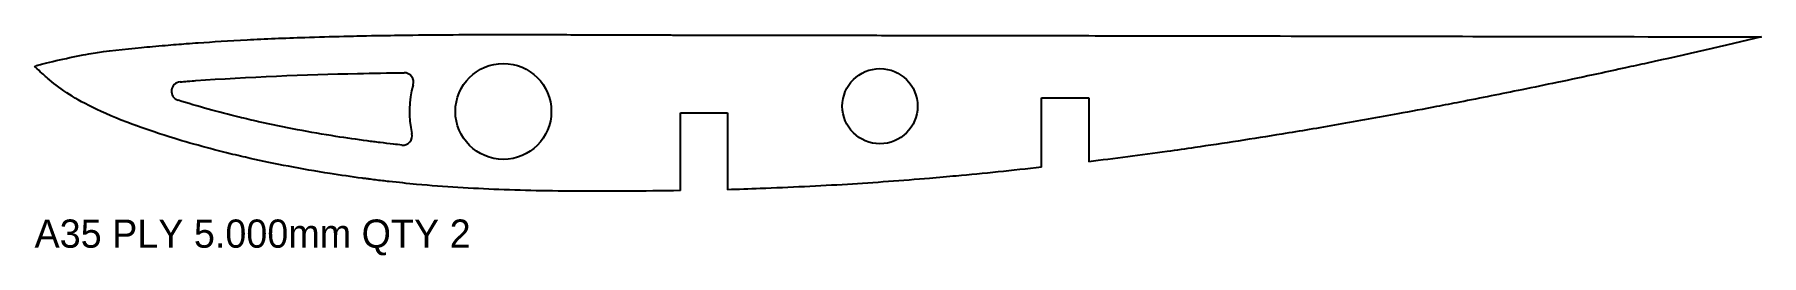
# Model space of a CAD drawing. Header units: millimetres. Extents: x 0 to 184, y -7 to 17.
import ezdxf

# ---------------------------------------------------------------- set-up
doc = ezdxf.new("R2010")
doc.units = ezdxf.units.MM
doc.layers.add('CUT', color=1, linetype='Continuous')
doc.layers.add('LABELS_NONCUT', color=3, linetype='Continuous')

msp = doc.modelspace()

# ---------------------------------------------------------------- linework, layer by layer
at = {"layer": 'CUT'}
for p, q in [((107.11, 2.56, 0), (107.11, 9.93, 0)), ((107.11, 9.93, 0), (112.11, 9.93, 0)), ((112.11, 9.93, 0), (112.11, 3.14, 0)), ((68.7, 0.07, 0), (68.71, 8.33, 0)), ((68.71, 8.33, 0), (73.71, 8.33, 0)), ((73.71, 8.33, 0), (73.7, 0.17, 0))]:
    msp.add_line(p, q, dxfattribs=at)
for centre, radius in [((49.86, 8.49), 5.1), ((89.91, 9.05, 0), 4)]:
    msp.add_circle(centre, radius, dxfattribs=at)
for centre, radius, start, end in [((15.56, 10.64, 0), 1, 94.5056, 252.4044), ((39.31, 11.61, 0), 1, -16.4351, 90.6099), ((49.86, 8.49, 0), 10, 163.5225, 193.5478), ((39.17, 5.91, 0), 1, -96.0193, 13.4701)]:
    msp.add_arc(centre, radius, start, end, dxfattribs=at)
for points, knots in [([(0, 13.28, 0), (0.08, 13.31, 0), (0.16, 13.33, 0), (0.25, 13.36, 0), (0.4, 13.41, 0), (0.57, 13.46, 0), (0.75, 13.51, 0), (2.12, 13.88, 0), (4.66, 14.43, 0), (6.04, 14.66, 0), (7.74, 14.94, 0), (9.53, 15.13, 0), (11.38, 15.3, 0), (12.08, 15.36, 0), (12.99, 15.45, 0), (13.9, 15.52, 0), (14.7, 15.59, 0), (15.51, 15.65, 0), (16.11, 15.7, 0), (16.62, 15.74, 0), (16.98, 15.77, 0), (17.42, 15.8, 0), (18.92, 15.9, 0), (20.67, 16.01, 0), (22.61, 16.11, 0), (24.5, 16.21, 0), (26.59, 16.3, 0), (28.73, 16.37, 0), (30.12, 16.42, 0), (31.54, 16.46, 0), (32.91, 16.49, 0), (33.35, 16.5, 0), (33.79, 16.51, 0), (34.26, 16.52, 0), (35.62, 16.55, 0), (37.13, 16.58, 0), (38.3, 16.59, 0), (41.72, 16.64, 0), (45.09, 16.66, 0), (47.94, 16.67, 0), (49.34, 16.67, 0), (50.48, 16.67, 0), (51.83, 16.67, 0), (53.15, 16.66, 0), (54.61, 16.66, 0), (56.2, 16.66, 0), (58.38, 16.65, 0), (60.82, 16.64, 0), (63.32, 16.64, 0), (64.08, 16.63, 0), (64.85, 16.63, 0), (65.61, 16.63, 0), (65.8, 16.63, 0), (65.99, 16.63, 0), (66.18, 16.63, 0), (66.46, 16.63, 0), (66.73, 16.63, 0), (67.05, 16.63, 0), (67.35, 16.63, 0), (67.67, 16.63, 0), (67.84, 16.62, 0), (70.83, 16.62, 0), (75.1, 16.61, 0), (79.52, 16.6, 0), (81.6, 16.6, 0), (83.5, 16.6, 0), (86.09, 16.59, 0), (88.61, 16.59, 0), (91.61, 16.58, 0), (94, 16.58, 0), (95.24, 16.58, 0), (96.3, 16.58, 0), (97.09, 16.58, 0), (97.87, 16.58, 0), (98.38, 16.57, 0), (98.62, 16.57, 0), (98.78, 16.57, 0), (99.08, 16.57, 0), (99.4, 16.57, 0), (99.53, 16.57, 0), (99.65, 16.57, 0), (99.77, 16.57, 0), (100.17, 16.57, 0), (100.54, 16.57, 0), (101.08, 16.57, 0), (101.6, 16.57, 0), (102.23, 16.57, 0), (102.93, 16.57, 0), (105.77, 16.56, 0), (109.87, 16.55, 0), (113.5, 16.55, 0), (117.05, 16.54, 0), (119.95, 16.54, 0), (123.05, 16.53, 0), (129.33, 16.52, 0), (135.6, 16.51, 0), (141.88, 16.5, 0), (147.79, 16.49, 0), (153.7, 16.48, 0), (159.6, 16.46, 0), (167.62, 16.45, 0), (175.64, 16.44, 0), (183.66, 16.42, 0)], [0, 0, 0, 0, 0.021356, 0.021356, 0.021356, 0.055966, 0.055966, 0.055966, 0.307701, 0.307701, 0.307701, 0.61666, 0.61666, 0.61666, 0.73338, 0.73338, 0.73338, 0.834968, 0.834968, 0.834968, 0.923386, 0.923386, 0.923386, 1.223828, 1.223828, 1.223828, 1.517018, 1.517018, 1.517018, 1.706715, 1.706715, 1.706715, 1.766626, 1.766626, 1.766626, 1.94061, 1.94061, 1.94061, 2.452903, 2.452903, 2.452903, 2.70592, 2.70592, 2.70592, 2.952832, 2.952832, 2.952832, 3.289939, 3.289939, 3.289939, 3.393281, 3.393281, 3.393281, 3.419112, 3.419112, 3.419112, 3.457079, 3.457079, 3.457079, 3.494128, 3.494128, 3.494128, 4.11946, 4.11946, 4.11946, 4.413497, 4.413497, 4.413497, 4.700438, 4.700438, 4.700438, 4.848526, 4.848526, 4.848526, 4.99304, 4.99304, 4.99304, 5.09043, 5.09043, 5.09043, 5.127094, 5.127094, 5.127094, 5.251679, 5.251679, 5.251679, 5.373256, 5.373256, 5.373256, 5.863286, 5.863286, 5.863286, 6.34149, 6.34149, 6.34149, 7.310095, 7.310095, 7.310095, 8.221764, 8.221764, 8.221764, 9.459284, 9.459284, 9.459284, 9.459284]), ([(183.66, 16.42, 0), (179.79, 15.5, 0), (175.52, 14.52, 0), (170.74, 13.46, 0), (169.98, 13.3, 0), (168.24, 12.92, 0), (167.28, 12.71, 0), (164.83, 12.18, 0), (163.36, 11.87, 0), (160.66, 11.31, 0), (159.44, 11.05, 0), (156.04, 10.36, 0), (153.79, 9.91, 0), (150.75, 9.32, 0), (149.92, 9.16, 0), (147.72, 8.74, 0), (146.39, 8.49, 0), (142.92, 7.85, 0), (140.75, 7.46, 0), (137.6, 6.91, 0), (136.57, 6.73, 0), (134.6, 6.4, 0), (133.65, 6.24, 0), (129.63, 5.59, 0), (126.38, 5.09, 0), (122.42, 4.51, 0), (121.46, 4.37, 0), (117.71, 3.85, 0), (114.79, 3.47, 0), (112.11, 3.14, 0)], [0, 0, 0, 0, 0.0664853, 0.0664853, 0.0790967, 0.0790967, 0.0947894, 0.0947894, 0.1185118, 0.1185118, 0.1391589, 0.1391589, 0.1746662, 0.1746662, 0.1880336, 0.1880336, 0.2110219, 0.2110219, 0.2448091, 0.2448091, 0.2614964, 0.2614964, 0.2777809, 0.2777809, 0.3271012, 0.3271012, 0.3435815, 0.3435815, 0.3883801, 0.3883801, 0.3883801, 0.3883801]), ([(68.7, 0.07, 0), (66.75, 0.04, 0), (64.78, 0.02, 0), (62.18, 0, 0), (61.42, 0, 0), (59.98, 0, 0), (59.29, 0, 0), (55.47, 0.01, 0), (52.36, 0.07, 0), (47.93, 0.24, 0), (46.51, 0.31, 0), (43.59, 0.49, 0), (42.12, 0.6, 0), (39.66, 0.83, 0), (38.69, 0.93, 0), (37.23, 1.09, 0), (36.75, 1.15, 0), (36.04, 1.24, 0), (35.8, 1.27, 0), (35.45, 1.31, 0), (35.33, 1.33, 0), (35.1, 1.36, 0), (34.98, 1.37, 0), (33.69, 1.55, 0), (32.55, 1.71, 0), (28.38, 2.37, 0), (25.54, 2.92, 0), (22.27, 3.65, 0), (21.57, 3.81, 0), (18.62, 4.53, 0), (16.15, 5.21, 0), (13.37, 6.09, 0), (12.75, 6.3, 0), (11.89, 6.59, 0), (11.61, 6.69, 0), (11.21, 6.83, 0), (11.08, 6.88, 0), (10.9, 6.95, 0), (10.83, 6.97, 0), (10.74, 7, 0), (10.72, 7.01, 0), (10.62, 7.05, 0), (10.53, 7.08, 0), (6.99, 8.39, 0), (4.88, 9.52, 0), (2.59, 11.03, 0), (1.97, 11.52, 0), (1.14, 12.24, 0), (0.73, 12.6, 0), (0.18, 13.11, 0), (0.09, 13.19, 0), (0, 13.28, 0)], [0, 0, 0, 0, 0.082684, 0.082684, 0.111898, 0.111898, 0.140407, 0.140407, 0.269169, 0.269169, 0.332764, 0.332764, 0.394823, 0.394823, 0.43539, 0.43539, 0.455425, 0.455425, 0.46532, 0.46532, 0.470208, 0.470208, 0.474977, 0.474977, 0.520301, 0.520301, 0.644833, 0.644833, 0.677058, 0.677058, 0.770641, 0.770641, 0.798827, 0.798827, 0.812748, 0.812748, 0.819623, 0.819623, 0.823019, 0.823019, 0.824696, 0.824696, 0.826333, 0.826333, 0.919885, 0.919885, 0.974185, 0.974185, 0.995743, 0.995743, 1, 1, 1, 1]), ([(15.48, 11.64, 0), (15.77, 11.66, 0), (16.03, 11.68, 0), (16.27, 11.7, 0), (16.62, 11.73, 0), (16.91, 11.75, 0), (17.15, 11.77, 0), (22.54, 12.16, 0), (28.9, 12.41, 0), (34.36, 12.53, 0), (35.99, 12.56, 0), (37.62, 12.59, 0), (39.3, 12.61, 0)], [0, 0, 0, 0, 0.021903, 0.021903, 0.021903, 0.053285, 0.053285, 0.053285, 0.78291, 0.78291, 0.78291, 1, 1, 1, 1]), ([(39.06, 4.92, 0), (38.76, 4.95, 0), (38.46, 4.98, 0), (38.16, 5.01, 0), (37.7, 5.07, 0), (37.23, 5.12, 0), (36.76, 5.18, 0), (36.53, 5.21, 0), (36.3, 5.24, 0), (36.07, 5.27, 0), (35.96, 5.28, 0), (35.85, 5.3, 0), (35.73, 5.31, 0), (35.62, 5.32, 0), (35.51, 5.34, 0), (35.39, 5.36, 0), (34.29, 5.5, 0), (33.18, 5.66, 0), (32.06, 5.84, 0), (29.35, 6.27, 0), (26.56, 6.79, 0), (23.82, 7.4, 0), (23.13, 7.56, 0), (22.44, 7.72, 0), (21.76, 7.88, 0), (19.54, 8.42, 0), (17.36, 9.02, 0), (15.26, 9.69, 0)], [0, 0, 0, 0, 0.03921, 0.03921, 0.03921, 0.100061, 0.100061, 0.100061, 0.129828, 0.129828, 0.129828, 0.144448, 0.144448, 0.144448, 0.159178, 0.159178, 0.159178, 0.29996, 0.29996, 0.29996, 0.638496, 0.638496, 0.638496, 0.72378, 0.72378, 0.72378, 1, 1, 1, 1]), ([(107.11, 2.56, 0), (103.98, 2.21, 0), (100.91, 1.89, 0), (97.1, 1.54, 0), (96.16, 1.46, 0), (92.33, 1.13, 0), (89.27, 0.91, 0), (84.93, 0.64, 0), (83.46, 0.56, 0), (80.33, 0.41, 0), (78.74, 0.34, 0), (76, 0.24, 0), (74.83, 0.2, 0), (73.7, 0.17, 0)], [0, 0, 0, 0, 0.273528, 0.273528, 0.361862, 0.361862, 0.618389, 0.618389, 0.759497, 0.759497, 0.8972, 0.8972, 1, 1, 1, 1])]:
    msp.add_open_spline(points, degree=3, knots=knots, dxfattribs=at)

# ---------------------------------------------------------------- texts
at = {"layer": 'LABELS_NONCUT'}
msp.add_text('A35 PLY 5.000mm QTY 2', height=3, dxfattribs=at).set_placement((0, -6))

doc.saveas('drawing.dxf')
